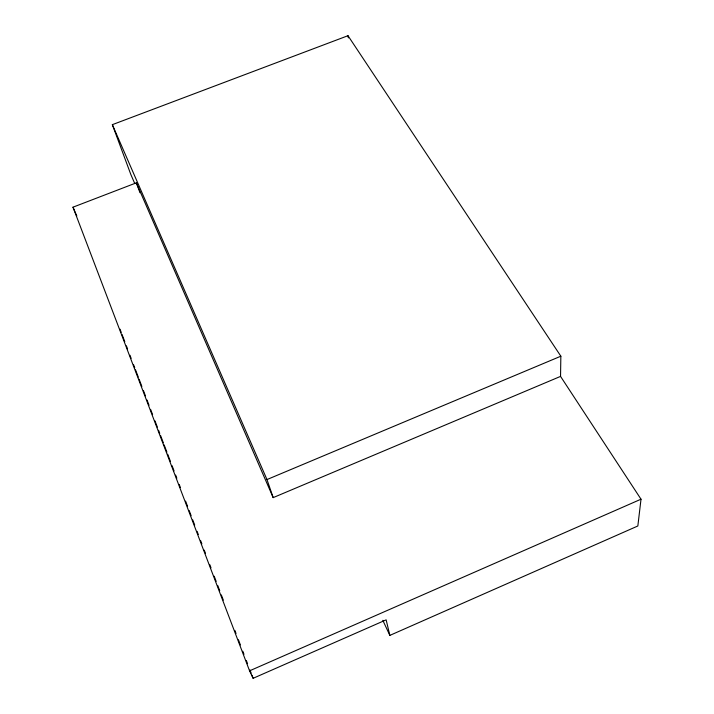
<?xml version="1.0" encoding="UTF-8"?>
<svg xmlns="http://www.w3.org/2000/svg" width="714" height="714" viewBox="0 0 714 714"><rect width="100%" height="100%" fill="white"/><g stroke="black" fill="none" stroke-linecap="round" stroke-linejoin="round"><path stroke-width="1.07" d="M382.82 620.332L389.844 635.398L637.843 525.986L641.011 499.202L560.544 376.394L560.847 356.206L347.995 35.7L112.348 124.664L130.814 174.439L134.776 183.578M389.844 635.398L386.149 619.85L253.122 678.3L249.57 670.839L641.011 499.202M249.57 670.839L72.989 207.185L136.338 182.846L273.176 497.622L560.544 376.394M273.176 497.622L266.982 479.558L560.847 356.206M112.348 124.664L266.982 479.558M72.989 207.185L76.809 215.958M120.023 329.172L121.21 332.305M122.005 334.384L124.789 341.676M126.378 345.853L127.574 348.976M129.957 355.224L131.144 358.357M133.527 364.604L134.723 367.737M135.517 369.816L138.302 377.117M139.096 379.196L141.872 386.497M143.46 390.665L145.451 395.868M147.039 400.045L149.03 405.249M150.618 409.417L152.6 414.629M154.983 420.885L157.366 427.142M158.562 430.265L159.749 433.389M160.552 435.478L163.327 442.769M164.122 444.858L166.906 452.149M167.701 454.238L170.476 461.53M172.074 465.698L174.055 470.91M175.644 475.078L176.84 478.201M179.223 484.458L180.41 487.582M185.578 501.13L187.568 506.342M189.156 510.51L191.138 515.722M192.726 519.89L194.717 525.102M197.1 531.359L198.296 534.483M200.679 540.73L201.866 543.863M204.249 550.11L205.445 553.243M209.818 564.703L211.005 567.826M214.182 576.171L216.172 581.374M217.761 585.551L219.751 590.755M221.34 594.923L223.321 600.135M234.844 630.364L236.039 633.488M238.422 639.744L240.404 644.947M242.796 651.204L243.983 654.327M246.366 660.584L247.562 663.708M249.945 669.964L251.132 673.088M251.926 675.176L253.122 678.3M136.338 182.846L139.989 192.744M347.995 35.7L348.343 37.904"/></g></svg>
